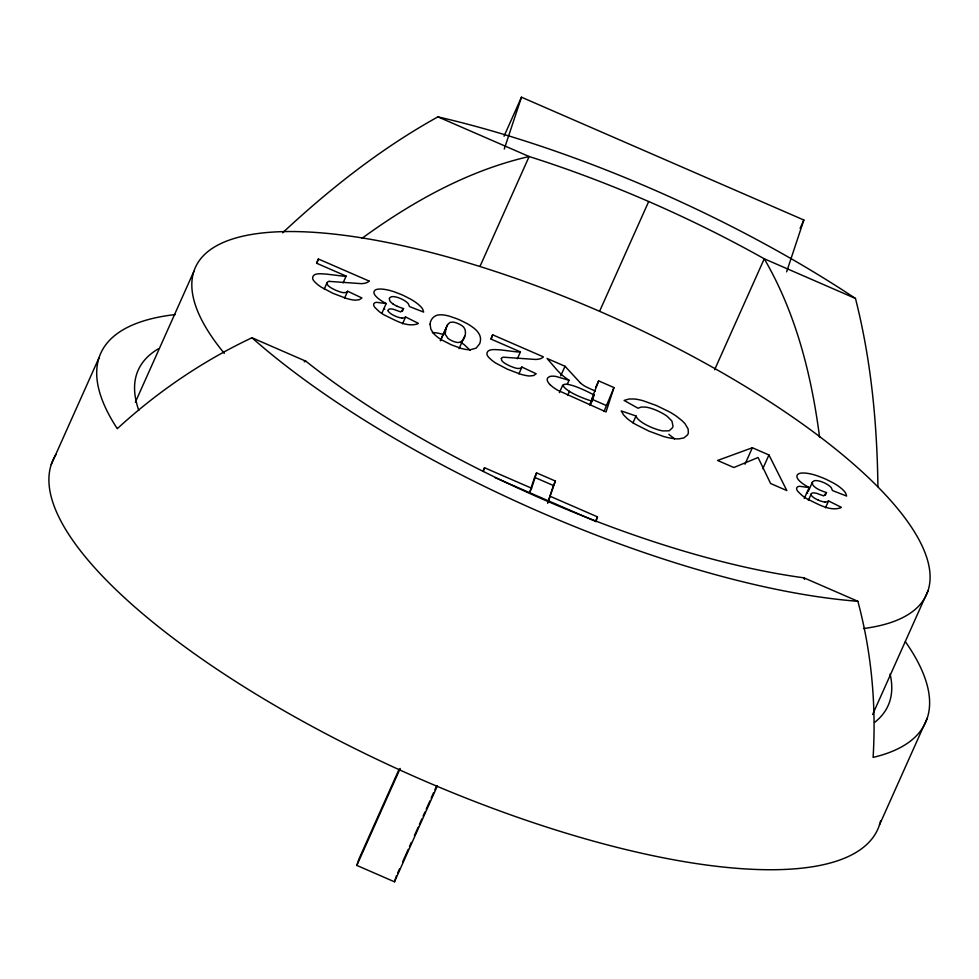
<?xml version="1.0" encoding="UTF-8"?>
<svg xmlns="http://www.w3.org/2000/svg" width="979" height="979" viewBox="0 0 979 979"><rect width="100%" height="100%" fill="white"/><g stroke="black" fill="none" stroke-linecap="round" stroke-linejoin="round"><path stroke-width="1.47" d="M329.164 281.389A15.799 4.932 24.1 0 0 327.035 282.711L327.414 284.632A9.105 2.851 24.1 0 0 331.881 288.303L334.842 289.821A17.304 5.397 24.1 0 0 336.543 290.567L339.701 291.766A9.876 3.084 24.1 0 0 343.605 292.684L346.101 292.501L347.643 291.252L361.912 297.971L359.354 299.709L355.426 300.174A18.368 5.739 24.1 0 1 352.048 299.782A26.396 8.248 24.1 0 1 346.125 298.338L333.056 293.37L321.565 287.337A22.027 6.877 24.1 0 1 317.416 284.363L314.957 282.111A20.547 6.425 24.1 0 1 312.644 278.721C312.068 272.174 321.699 273.973 325.811 274.059A124.92 39.013 24.1 0 1 329.433 274.463L342.112 276.029A24.218 7.563 24.1 0 0 342.711 276.078A27.228 8.505 24.1 0 0 346.138 276.09L343.054 282.931M501.383 358.547L501.713 360.443A9.105 2.851 24.1 0 0 506.18 364.115L509.153 365.632A17.304 5.397 24.1 0 0 510.854 366.379L514.012 367.578A9.876 3.084 24.1 0 0 517.903 368.496L520.412 368.312L521.954 367.064L536.211 373.782L533.653 375.52L529.725 375.985A18.368 5.739 24.1 0 1 526.347 375.593A26.396 8.248 24.1 0 1 520.424 374.149L507.355 369.181L495.876 363.148A22.027 6.877 24.1 0 1 491.727 360.174L489.255 357.91A20.547 6.425 24.1 0 1 486.942 354.533C486.367 347.986 495.998 349.784 500.122 349.87A124.92 39.013 24.1 0 1 503.732 350.274L516.41 351.84A24.218 7.563 24.1 0 0 517.01 351.889A27.228 8.505 24.1 0 0 520.436 351.902L517.353 358.742M592.026 401.182L594.045 394.978C552.682 373.195 554.298 389.275 592.026 401.182L590.19 405.294M445.983 328.222L445.2 334.206L447.99 338.428A7.905 2.472 24.1 0 0 457.266 342.466C464.817 343.286 468.39 330.327 462.553 326.129A7.942 2.484 24.1 0 0 453.277 322.103L450.095 322.385L447.782 324.33L440.464 340.557M369.022 281.022L318.359 258.994L316.927 263.375L346.113 276.078M786.626 271.856L803.845 220.018L521.477 97.202L504.258 149.041M501.334 358.522A15.799 4.932 24.1 0 1 503.463 357.2L535.501 359.452A36.37 11.356 24.1 0 0 537.434 359.317A38.389 11.993 24.1 0 0 543.369 356.858L492.657 334.806L491.225 339.187L520.412 351.889M483.32 471.413L484.519 467.742L531.585 488.203L529.59 492.657L534.583 477.336L553.404 485.523L547.616 503.304M437.234 786.21L394.476 881.798L356.833 865.412L358.828 859.281L399.102 769.249M394.476 881.798L396.471 875.667M531.585 488.203L536.578 472.881L555.399 481.068L548.424 500.844M591.659 399.261L598.634 380.892L613.968 387.562L606.038 411.939L557.944 390.364A18.895 5.898 24.1 0 1 550.088 384.637M604.019 411.474L613.968 387.562M595.868 521.77L597.471 516.863L550.406 496.39M51.226 464.584L99.026 357.727M135.383 402.136L193.879 271.342M316.523 263.106L318.359 258.994M324.233 289.086L327.072 282.735M344.584 298.105L347.643 291.252M381.896 313.158L386.191 303.563L383.952 302.352A19.054 5.947 24.1 0 1 373.954 292.807L373.99 291.901A28.55 8.921 24.1 0 1 374.431 290.873L375.018 290.249A24.279 7.587 24.1 0 1 378.738 289.074L381.137 289.05A29.346 9.166 24.1 0 1 383.988 289.307L386.044 289.637A25.503 7.967 24.1 0 1 393.913 291.705L400.178 294.067A35.685 11.148 24.1 0 1 403.948 295.731L410.544 299.109A24.597 7.685 24.1 0 1 416.809 303.196A25.809 8.065 24.1 0 1 418.975 304.958A24.083 7.526 24.1 0 1 422.757 309.278L423.638 312.093L409.516 306.586L408.316 303.747A11.246 3.512 24.1 0 0 407.313 302.682A11.369 3.549 24.1 0 0 406.383 301.899A9.961 3.108 24.1 0 0 400.13 298.362L399.616 298.154A9.423 2.949 24.1 0 0 394.892 296.796L394.047 296.686A12.531 3.916 24.1 0 0 393.215 296.625A12.225 3.818 24.1 0 0 391.172 296.821L389.569 297.946A24.181 7.551 24.1 0 0 389.312 298.619L389.789 300.798A11.442 3.573 24.1 0 0 390.854 302.132A11.846 3.696 24.1 0 0 391.747 302.952L392.75 303.747M402.332 311.346L403.556 308.605A24.585 7.673 24.1 0 1 397.352 306.341M402.54 323.829L405.6 316.988L418.388 323.351A48.387 15.113 24.1 0 1 417.568 323.902C406.163 327.561 394.427 319.607 384.404 315.091A22.027 6.877 24.1 0 1 379.081 311.493L374.92 307.492A18.417 5.752 24.1 0 1 373.648 304.567A19.384 6.058 24.1 0 1 373.929 303.6L374.504 302.988A16.239 5.066 24.1 0 1 376.646 302.327L386.191 303.563M504.026 136.24L521.477 97.202M440.403 340.692L447.562 324.661M480.016 266.337L529.137 156.53A410.764 128.298 24.1 0 1 764.244 258.786L855.462 298.46C870.466 357.335 876.633 418.155 877.784 478.804A1092.001 1079.874 35.6 0 1 877.894 486.587M459.053 348.646L464.572 336.311M490.822 338.918L492.657 334.806M518.882 373.917L521.954 367.064M483.026 471.083L484.519 467.742M560.722 375.863L565.018 366.268L547.041 358.449L556.133 368.973A143.766 44.899 24.1 0 0 558.079 371.127L561.004 374.1A28.232 8.823 24.1 0 0 562.081 375.079A38.573 12.042 24.1 0 0 569.08 380.268L567.208 384.38M559.388 392.628L562.803 385.004M599.662 311.126L648.685 201.527M356.833 865.412L400.203 768.454M567.636 395.381L569.472 391.27M535.085 476.222L536.578 472.881M595.575 387.745L598.634 380.892M553.404 485.523L555.399 481.068M589.762 404.56L594.045 394.978M397.719 872.889L399.579 868.74M402.675 861.814L408.243 849.344M409.491 846.578L411.351 842.417M414.447 835.491L418.168 827.182M419.404 824.404L421.876 818.872M423.124 816.094L424.984 811.946M426.22 809.168L429.94 800.859M431.176 798.093L433.648 792.549M434.896 789.784L436.756 785.623M632.96 422.842L636.02 415.989L621.224 410.935L623.574 414.9L627.429 418.755A30.912 9.655 24.1 0 0 635.347 424.25L648.906 431.103L663.407 436.438A33.702 10.524 24.1 0 0 671.202 438.249L675.412 438.776A34.412 10.745 24.1 0 0 679.145 438.837L683.978 437.87L687.527 434.921A73.021 22.811 24.1 0 0 688.359 432.767L688.102 428.924L685.104 423.858A35.073 10.953 24.1 0 0 681.47 420.211L676.795 416.503A33.604 10.5 24.1 0 0 669.807 412.061L656.432 405.526L642.97 400.705A29.578 9.239 24.1 0 0 637.305 399.408A27.901 8.713 24.1 0 0 634.245 398.991L628.934 399.004L624.1 400.448L638.027 408.219L641.331 407.031L645.663 407.093A17.108 5.348 24.1 0 1 654.413 409.516L655.918 410.128A23.41 7.318 24.1 0 1 658.708 411.376L662.416 413.273A17.855 5.58 24.1 0 1 667.091 416.246L671.9 421.019L672.989 426.036A75.713 23.643 24.1 0 1 672.512 427.713L669.159 430.797L663.016 430.931A18.405 5.752 24.1 0 1 656.897 429.426L652.956 427.994A25.001 7.808 24.1 0 1 650.105 426.783L647.914 425.755A17.169 5.36 24.1 0 1 636.313 416.907M597.471 516.863L595.477 521.317L494.995 477.605M714.609 369.756L764.244 258.786C795.964 313.121 811.554 375.238 819.582 437.185M800.1 228.388L803.845 220.018M744.995 464.193L752.349 447.746L768.943 454.966L786.847 490.577L770.595 483.504L758.076 457.499L733.846 467.521L717.583 460.46L752.349 447.746M762.812 468.672L768.943 454.966M804.261 498.495L809.156 487.542L806.929 486.33A19.054 5.947 24.1 0 1 796.93 476.773L796.955 475.867A28.55 8.921 24.1 0 1 797.408 474.839L797.983 474.215A24.279 7.587 24.1 0 1 801.703 473.041L804.102 473.016A29.346 9.166 24.1 0 1 806.953 473.273L809.009 473.603A25.503 7.967 24.1 0 1 816.878 475.672L823.143 478.033A35.685 11.148 24.1 0 1 826.912 479.698L833.521 483.075A24.597 7.685 24.1 0 1 839.774 487.163A25.809 8.065 24.1 0 1 841.952 488.937A24.083 7.526 24.1 0 1 845.734 493.245L846.615 496.059L832.48 490.552L831.281 487.713A11.246 3.512 24.1 0 0 830.29 486.661A11.369 3.549 24.1 0 0 829.348 485.865A9.961 3.108 24.1 0 0 823.106 482.329L822.593 482.121A9.423 2.949 24.1 0 0 817.869 480.762L817.012 480.652A12.531 3.916 24.1 0 0 816.192 480.603A12.225 3.818 24.1 0 0 814.136 480.787L812.533 481.913A24.181 7.551 24.1 0 0 812.276 482.586L812.754 484.764A11.442 3.573 24.1 0 0 813.818 486.098A11.846 3.696 24.1 0 0 814.712 486.918L815.715 487.713A8.713 2.717 24.1 0 0 819.839 490.063L820.316 490.283A24.585 7.673 24.1 0 0 826.509 492.547L825.297 495.313M808.348 491.262L812.337 482.366M808.36 500.355L811.199 493.991M825.505 507.795L828.564 500.954L841.353 507.33A48.387 15.113 24.1 0 1 840.545 507.868C829.14 511.54 817.392 503.585 807.369 499.057A22.027 6.877 24.1 0 1 802.058 495.46L797.885 491.458A18.417 5.752 24.1 0 1 796.612 488.533A19.384 6.058 24.1 0 1 796.894 487.566L797.481 486.955A16.239 5.066 24.1 0 1 799.61 486.294L809.156 487.542M872.644 714.486L928.043 590.655M879.497 824.844L927.297 717.986M403.556 308.605L400.729 311.922L393.68 309.364A9.203 2.876 24.1 0 0 391.918 309.021A9.545 2.986 24.1 0 0 388.626 309.425L388.394 309.694A13.449 4.197 24.1 0 0 388.198 310.184L388.21 310.832M826.521 492.572L823.694 495.888L816.645 493.33A9.203 2.876 24.1 0 0 814.895 492.988A9.545 2.986 24.1 0 0 811.603 493.392L811.358 493.673A13.449 4.197 24.1 0 0 811.163 494.15L811.187 494.799M405.6 316.988L403.605 318.004A9.814 3.072 24.1 0 1 401.757 318.016M828.564 500.954L826.57 501.97A9.814 3.072 24.1 0 1 824.722 501.982M362.12 238.215C412.416 201.674 468.084 170.505 529.137 156.53L437.919 116.856C385.004 146.214 336.764 183.379 292.109 224.069A1092.001 1079.874 35.6 0 0 282.613 232.843M905.404 641.722A451.833 141.123 24.1 0 1 873.097 757.391C876.352 705.002 871.506 652.026 857.861 601.29L803.943 577.83A410.764 128.298 24.1 0 1 305.889 361.214L251.97 337.755C202.775 360.945 157.325 391.881 117.296 428.667A451.833 141.123 24.1 0 1 175.339 314.553M304.249 361.814L305.889 361.214M329.128 281.377L361.19 283.641A36.37 11.356 24.1 0 0 363.136 283.506A38.389 11.993 24.1 0 0 369.071 281.046M443.671 334.659L441.358 333.961A20.975 6.547 24.1 0 0 436.132 332.86L435.178 332.75A23.435 7.318 24.1 0 0 432.351 332.627M569.044 380.28L555.937 376.438A19.005 5.935 24.1 0 0 553.735 376.193A20.314 6.351 24.1 0 0 549.415 376.634L547.677 377.967A30.092 9.398 24.1 0 0 547.298 378.885A23.937 7.477 24.1 0 0 549.99 384.625M595.33 391.037L592.295 389.715A45.891 14.33 24.1 0 1 587.853 387.708L585.454 386.509A9.362 2.925 24.1 0 1 584.561 385.995A12.996 4.063 24.1 0 1 580.486 382.985M591.622 399.126L606.001 405.379M397.352 306.305L396.874 306.097A8.713 2.717 24.1 0 1 392.738 303.747M668.828 434.321L673.503 438.017A35.073 10.953 24.1 0 1 674.543 438.947M580.425 382.973L565.018 366.268M470.25 350.298L464.156 344.645A22.627 7.073 24.1 0 0 461.158 342.638M636.411 416.944L636.02 415.989M803.943 577.83L804.542 579.409M437.919 116.856A451.833 141.123 24.1 0 1 855.462 298.46M880.623 820.72A451.833 141.123 24.1 0 1 411.094 775.038A451.833 141.123 24.1 0 1 56.06 454.391M857.861 601.29A451.833 141.123 24.1 0 1 251.97 337.755M890.095 674.054A410.764 128.298 24.1 0 1 874.614 722.392M138.773 410.323A410.764 128.298 24.1 0 1 158.451 348.744M224.277 353.333A400.497 125.092 24.1 0 1 595.526 309.56A400.497 125.092 24.1 0 1 863.527 628.542M383.584 308.777A25.503 7.967 24.1 0 1 384.759 309.131M401.769 318.028A9.472 2.961 24.1 0 1 395.369 316.168A11.932 3.732 24.1 0 1 394.488 315.764L394.072 315.568A8.224 2.57 24.1 0 1 388.112 310.796M806.561 492.743A25.503 7.967 24.1 0 1 807.724 493.098M824.746 501.994A9.472 2.961 24.1 0 1 818.334 500.134M818.346 500.134A11.932 3.732 24.1 0 1 817.465 499.731L817.037 499.535A8.224 2.57 24.1 0 1 811.089 494.762M430.099 324.135L430.846 329.152L433.33 333.166A24.977 7.808 24.1 0 0 435.496 335.393L437.013 336.69A21.134 6.596 24.1 0 0 441.59 339.86L451.209 344.767L461.219 348.414A20.975 6.547 24.1 0 0 466.445 349.515L467.399 349.625A23.459 7.33 24.1 0 0 470.238 349.736L476.1 348.169L479.588 343.874A134.698 42.073 24.1 0 0 480.346 341.304C481.68 335.124 476.81 330.009 472.123 326.827A22.627 7.073 24.1 0 0 466.922 323.523L460.705 320.402A32.038 10.01 24.1 0 0 456.642 318.664L449.324 316.156A20.975 6.547 24.1 0 0 444.099 315.054L443.144 314.932A23.435 7.318 24.1 0 0 440.317 314.822C435.006 314.516 430.307 318.848 430.099 324.135"/></g></svg>
